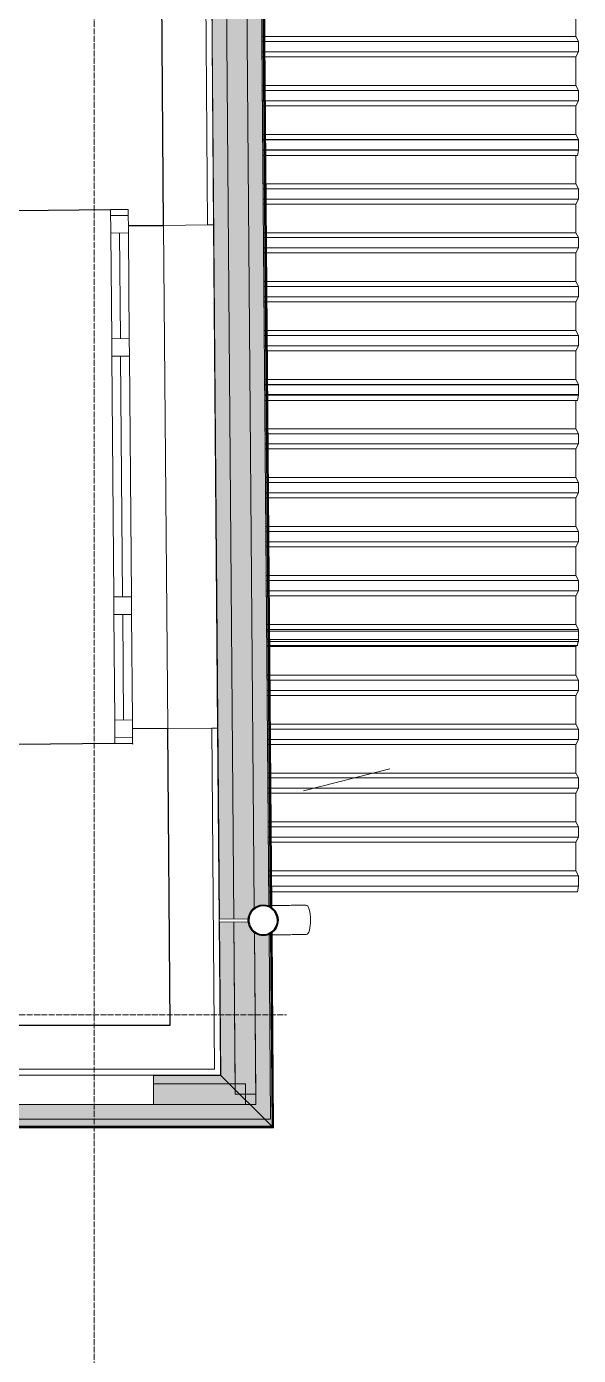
# Model space of a CAD drawing. Header units: millimetres. Extents: x -42533 to 645315, y 3457 to 82611.
# Drawn here: x 205460 to 207339, y 38630 to 43159 of the extents above; entities that cross this region are included whole.
import ezdxf

# ---------------------------------------------------------------- set-up
doc = ezdxf.new("R2010")
doc.units = ezdxf.units.MM
doc.linetypes.add('ADSK_Линия сетки', pattern=[25, 20, -2.5, 0, -2.5])
for name, color, linetype, lineweight in [('_ Окна', 7, 'Continuous', 9), ('Аннотация', 7, 'Continuous', 18), ('Обобщенные модели', 7, 'Continuous', 18), ('Ограждение', 7, 'Continuous', 9), ('Окна', 7, 'Continuous', 9), ('Оси', 253, 'Continuous', 9), ('Стены внутренние', 7, 'Continuous', 18), ('Стены наружные', 7, 'Continuous', 18), ('Стены несущие', 7, 'Continuous', 30), ('Стены отделка', 7, 'Continuous', 30), ('Стены штриховка', 7, 'Continuous', 9), ('ШТРИХОВКА', 252, 'Continuous', 15)]:
    doc.layers.add(name, color=color, linetype=linetype, lineweight=lineweight)

# ---------------------------------------------------------------- blocks, each defined once
blk = doc.blocks.new('План 2 этажа')
at = {"layer": 'Обобщенные модели', "lineweight": 9}
h = blk.add_hatch(dxfattribs=at)
h.set_pattern_fill('FP_13', color=8, angle=-89.536618, style=0, pattern_type=2)
h.set_pattern_definition([(45.00038, (686.36, 338.7), (-106.06672, 106.0653), [])])
h.paths.add_polyline_path([(56601.419, 8907.347), (56623.671, 8907.527), (56643.64, 8917.343), (56657.373, 8934.852), (56662.149, 8956.586), (56657.022, 8978.239), (56643.008, 8995.524), (56622.882, 9005.016), (56600.631, 9004.836), (56580.661, 8995.02), (56566.758, 8976.736), (56562.152, 8955.777), (56567.279, 8934.124), (56581.293, 8916.839)])
at = {"layer": 'Ограждение', "transparency": 33554432}
h = blk.add_hatch(color=8, dxfattribs=at)
h.paths.add_polyline_path([(56647.471, 8248.532), (56642.086, 8914.406), (56623.671, 8905.577), (56600.99, 8905.393), (56578.374, 8917.343), (56565.275, 8934.124), (56560.152, 8950.761), (56463.199, 8949.645), (56467.425, 8427.128), (56616.918, 8278.839)])
h.paths.add_polyline_path([(56463.115, 8959.976), (56561.255, 8960.777), (56565.119, 8978.364), (56581.293, 8997.503), (56600.631, 9006.786), (56623.311, 9006.97), (56641.406, 8998.435), (56574.67, 17250.022), (56556.272, 17240.978), (56534.021, 17240.798), (56513.486, 17250.795), (56499.53, 17269.057), (56494.754, 17289.228), (56499.881, 17311.409), (56513.895, 17328.782), (56533.232, 17338.288), (56555.484, 17338.467), (56574.016, 17330.941), (56550.372, 20254.287), (56371.782, 20252.843), (56463.114, 8960.107)])
h = blk.add_hatch(color=8, dxfattribs=at)
h.paths.add_polyline_path([(56647.674, 8248.331), (56642.086, 8914.406), (56638.134, 8912.464), (56643.472, 8252.5), (56647.471, 8248.532)])
h.paths.add_polyline_path([(56641.609, 8998.34), (56574.687, 17247.858), (56570.735, 17245.915), (56637.424, 9000.314), (56641.406, 8998.435)])
h.paths.add_polyline_path([(56574.21, 17331.791), (56550.372, 20254.287), (56546.409, 20253.771), (56570.025, 17333.765), (56574.008, 17331.886)])
for points in [[(56462.115, 8959.968), (56463.109, 8960.777), (56462.114, 8960.107)], [(56647.471, 8248.532), (56466.425, 8427.128), (56238.58, 8427.128), (56238.58, 8328.128), (55738.58, 8328.128), (55738.58, 8427.128), (50102.884, 8427.128), (50164.133, 8366.342), (50202.345, 8366.342), (50202.345, 8328.419), (50282.841, 8248.532), (56616.918, 8248.532)], [(56616.918, 8248.331), (56647.471, 8248.532), (56642.434, 8252.5), (50278.843, 8252.5), (50283.044, 8248.331), (56371.782, 8248.331)]]:
    blk.add_hatch(color=8, dxfattribs=at).paths.add_polyline_path(points)
at = {"layer": '_ Окна', "color": 8, "lineweight": 18}
for p, q in [((56092.546, 11378.194), (56152.544, 11378.679)), ((56093.193, 11298.196), (56092.546, 11378.194)), ((56152.544, 11378.679), (56153.191, 11298.682)), ((56153.191, 11298.682), (56093.193, 11298.196)), ((56096.104, 10938.208), (56156.102, 10938.693)), ((56096.59, 10878.21), (56096.104, 10938.208)), ((56156.102, 10938.693), (56156.588, 10878.695)), ((56156.588, 10878.695), (56096.59, 10878.21)), ((56103.221, 10058.237), (56163.219, 10058.722)), ((56103.707, 9998.239), (56103.221, 10058.237)), ((56163.219, 10058.722), (56163.705, 9998.724)), ((56163.705, 9998.724), (56103.707, 9998.239)), ((56166.616, 9638.736), (56106.618, 9638.251)), ((56106.618, 9638.251), (56107.265, 9558.253)), ((56167.263, 9558.738), (56166.616, 9638.736)), ((56107.265, 9558.253), (56167.263, 9558.738))]:
    blk.add_line(p, q, dxfattribs=at)
at = {"layer": '_ Окна', "color": 8}
for p, q in [((56092.708, 11358.194), (56152.706, 11358.68)), ((56123.192, 11298.439), (56126.103, 10938.451)), ((56126.589, 10878.453), (56133.22, 10058.48)), ((56133.706, 9998.481), (56136.617, 9638.493)), ((56107.103, 9578.253), (56167.101, 9578.738))]:
    blk.add_line(p, q, dxfattribs=at)
at = {"layer": 'Аннотация', "color": 8}
blk.add_line((56750.055, 9397.488), (57043.139, 9472.731), dxfattribs=at)
at = {"layer": 'Обобщенные модели', "color": 8}
for p, q in [((57677.687, 12065.655), (57677.687, 11967.955)), ((56607.738, 11967.955), (56612.207, 11967.955)), ((56612.207, 11967.955), (56613.422, 11967.955)), ((56614.091, 11967.955), (56615.84, 11967.955)), ((56617.591, 11967.955), (57677.687, 11967.955)), ((57677.687, 11967.955), (57686.109, 11950.955)), ((56607.876, 11950.955), (56612.345, 11950.955)), ((56608.159, 11915.955), (56612.628, 11915.955)), ((56612.345, 11950.955), (56613.56, 11950.955)), ((56612.628, 11915.955), (56613.843, 11915.955)), ((56614.228, 11950.955), (56615.977, 11950.955)), ((56614.511, 11915.955), (56616.26, 11915.955)), ((56617.729, 11950.955), (57686.109, 11950.955)), ((56618.012, 11915.955), (57686.109, 11915.955)), ((57686.109, 11915.955), (57677.687, 11898.955)), ((57686.109, 11950.955), (57686.109, 11915.955)), ((56608.296, 11898.955), (56612.765, 11898.955)), ((56612.765, 11898.955), (56613.98, 11898.955)), ((56614.649, 11898.955), (56616.398, 11898.955)), ((56618.149, 11898.955), (57677.687, 11898.955)), ((57677.687, 11898.955), (57677.687, 11801.255)), ((56609.087, 11801.255), (56613.555, 11801.255)), ((56609.224, 11784.255), (56613.693, 11784.255)), ((56613.555, 11801.255), (56614.77, 11801.255)), ((56613.693, 11784.255), (56614.908, 11784.255)), ((56615.439, 11801.255), (56616.918, 11801.255)), ((56615.577, 11784.255), (56616.918, 11784.255)), ((56618.939, 11801.255), (57677.687, 11801.255)), ((56619.077, 11784.255), (57686.109, 11784.255)), ((57677.687, 11801.255), (57686.109, 11784.255)), ((57686.109, 11784.255), (57686.109, 11749.255)), ((56609.507, 11749.255), (56613.976, 11749.255)), ((56609.645, 11732.255), (56614.113, 11732.255)), ((56613.976, 11749.255), (56615.191, 11749.255)), ((56614.113, 11732.255), (56615.328, 11732.255)), ((56619.36, 11749.255), (57686.109, 11749.255)), ((56619.497, 11732.255), (57677.687, 11732.255)), ((57686.109, 11749.255), (57677.687, 11732.255)), ((57677.687, 11732.255), (57677.687, 11634.555)), ((56610.435, 11634.555), (56614.904, 11634.555)), ((56615.041, 11617.555), (56610.572, 11617.555)), ((56610.584, 11616.055), (56615.053, 11616.055)), ((56614.904, 11634.555), (56616.119, 11634.555)), ((56616.256, 11617.555), (56615.041, 11617.555)), ((56615.053, 11616.055), (56616.268, 11616.055)), ((56616.918, 11634.555), (56618.536, 11634.555)), ((56618.674, 11617.555), (56616.925, 11617.555)), ((56616.937, 11616.055), (56618.686, 11616.055)), ((56620.288, 11634.555), (57677.687, 11634.555)), ((57686.109, 11617.555), (56620.425, 11617.555)), ((56620.437, 11616.055), (57686.109, 11616.055)), ((57677.687, 11634.555), (57686.109, 11617.555)), ((57686.109, 11617.555), (57686.109, 11582.555)), ((57686.109, 11616.055), (57686.109, 11581.055)), ((56615.324, 11582.555), (56610.855, 11582.555)), ((56610.867, 11581.055), (56615.336, 11581.055)), ((56615.486, 11562.555), (56611.017, 11562.555)), ((56616.539, 11582.555), (56615.324, 11582.555)), ((56615.336, 11581.055), (56616.551, 11581.055)), ((56616.701, 11562.555), (56615.486, 11562.555)), ((56618.957, 11582.555), (56617.208, 11582.555)), ((56617.22, 11581.055), (56618.969, 11581.055)), ((56619.119, 11562.555), (56617.37, 11562.555)), ((57686.109, 11582.555), (56620.708, 11582.555)), ((56620.72, 11581.055), (57686.109, 11581.055)), ((57682.636, 11562.555), (56620.87, 11562.555)), ((57677.687, 11562.555), (57677.687, 11466.355)), ((57685.848, 11581.055), (57682.636, 11562.555)), ((56611.795, 11466.355), (56616.264, 11466.355)), ((56618.148, 11466.355), (56619.897, 11466.355)), ((56621.648, 11466.355), (57677.687, 11466.355)), ((57677.687, 11466.355), (57686.109, 11449.355)), ((56611.933, 11449.355), (56616.401, 11449.355)), ((56612.216, 11414.355), (56616.685, 11414.355)), ((56618.285, 11449.355), (56620.034, 11449.355)), ((56618.568, 11414.355), (56620.317, 11414.355)), ((56621.785, 11449.355), (57686.109, 11449.355)), ((56622.068, 11414.355), (57686.109, 11414.355)), ((57686.109, 11414.355), (57677.687, 11397.355)), ((57686.109, 11449.355), (57686.109, 11414.355)), ((56612.353, 11397.355), (56616.822, 11397.355)), ((56618.706, 11397.355), (56620.455, 11397.355)), ((56622.206, 11397.355), (57677.687, 11397.355)), ((57677.687, 11397.355), (57677.687, 11299.655)), ((56613.143, 11299.655), (56616.918, 11299.655)), ((56613.281, 11282.655), (56616.918, 11282.655)), ((56617.612, 11299.655), (56618.827, 11299.655)), ((56617.75, 11282.655), (56618.965, 11282.655)), ((56619.496, 11299.655), (56621.245, 11299.655)), ((56619.633, 11282.655), (56621.382, 11282.655)), ((56622.996, 11299.655), (57677.687, 11299.655)), ((56623.134, 11282.655), (57686.109, 11282.655)), ((57677.687, 11299.655), (57686.109, 11282.655)), ((57686.109, 11282.655), (57686.109, 11247.655)), ((56613.564, 11247.655), (56616.918, 11247.655)), ((56618.033, 11247.655), (56619.248, 11247.655)), ((56619.916, 11247.655), (56621.665, 11247.655)), ((56623.417, 11247.655), (57686.109, 11247.655)), ((57686.109, 11247.655), (57677.687, 11230.655)), ((56613.701, 11230.655), (56618.17, 11230.655)), ((56618.17, 11230.655), (56619.385, 11230.655)), ((56620.054, 11230.655), (56621.803, 11230.655)), ((56623.554, 11230.655), (57677.687, 11230.655)), ((57677.687, 11230.655), (57677.687, 11132.955)), ((56614.492, 11132.955), (56618.96, 11132.955)), ((56614.629, 11115.955), (56619.098, 11115.955)), ((56618.96, 11132.955), (56620.175, 11132.955)), ((56619.098, 11115.955), (56620.313, 11115.955)), ((56620.844, 11132.955), (56622.593, 11132.955)), ((56620.982, 11115.955), (56622.731, 11115.955)), ((56624.344, 11132.955), (57677.687, 11132.955)), ((56624.482, 11115.955), (57686.109, 11115.955)), ((57677.687, 11132.955), (57686.109, 11115.955)), ((57686.109, 11115.955), (57686.109, 11080.955)), ((56614.912, 11080.955), (56619.381, 11080.955)), ((56615.05, 11063.955), (56619.518, 11063.955)), ((56619.381, 11080.955), (56620.596, 11080.955)), ((56619.518, 11063.955), (56620.733, 11063.955)), ((56621.265, 11080.955), (56623.014, 11080.955)), ((56621.402, 11063.955), (56623.151, 11063.955)), ((56624.765, 11080.955), (57686.109, 11080.955)), ((56624.902, 11063.955), (57677.687, 11063.955)), ((57686.109, 11080.955), (57677.687, 11063.955)), ((57677.687, 11063.955), (57677.687, 10966.255)), ((56616.918, 10966.255), (56620.309, 10966.255)), ((56620.309, 10966.255), (56621.524, 10966.255)), ((56622.192, 10966.255), (56623.941, 10966.255)), ((56625.693, 10966.255), (57677.687, 10966.255)), ((57677.687, 10966.255), (57686.109, 10949.255)), ((56616.918, 10949.255), (56620.446, 10949.255)), ((56620.446, 10949.255), (56621.661, 10949.255)), ((56622.33, 10949.255), (56624.079, 10949.255)), ((56625.83, 10949.255), (57686.109, 10949.255)), ((57686.109, 10949.255), (57686.109, 10914.255)), ((56616.918, 10914.255), (56620.729, 10914.255)), ((56616.918, 10897.255), (56620.867, 10897.255)), ((56620.729, 10914.255), (56621.944, 10914.255)), ((56620.867, 10897.255), (56622.082, 10897.255)), ((56622.613, 10914.255), (56624.362, 10914.255)), ((56622.75, 10897.255), (56624.499, 10897.255)), ((56626.113, 10914.255), (57686.109, 10914.255)), ((56626.251, 10897.255), (57677.687, 10897.255)), ((57686.109, 10914.255), (57677.687, 10897.255)), ((57677.687, 10897.255), (57677.687, 10799.555)), ((56617.188, 10799.555), (56621.657, 10799.555)), ((56621.794, 10782.555), (56617.326, 10782.555)), ((56617.338, 10781.055), (56621.806, 10781.055)), ((56621.657, 10799.555), (56622.872, 10799.555)), ((56623.009, 10782.555), (56621.794, 10782.555)), ((56621.806, 10781.055), (56623.021, 10781.055)), ((56623.541, 10799.555), (56625.29, 10799.555)), ((56625.427, 10782.555), (56623.678, 10782.555)), ((56623.69, 10781.055), (56625.439, 10781.055)), ((56627.041, 10799.555), (57677.687, 10799.555)), ((57686.109, 10782.555), (56627.178, 10782.555)), ((56627.19, 10781.055), (57686.109, 10781.055)), ((57677.687, 10799.555), (57686.109, 10782.555)), ((57686.109, 10782.555), (57686.109, 10747.555)), ((57686.109, 10781.055), (57686.109, 10746.055)), ((56622.077, 10747.555), (56617.609, 10747.555)), ((56617.621, 10746.055), (56622.09, 10746.055)), ((56623.292, 10747.555), (56622.077, 10747.555)), ((56622.09, 10746.055), (56623.304, 10746.055)), ((56625.71, 10747.555), (56623.961, 10747.555)), ((56623.973, 10746.055), (56625.722, 10746.055)), ((57686.109, 10747.555), (56627.461, 10747.555)), ((56627.473, 10746.055), (57686.109, 10746.055)), ((57685.848, 10746.055), (57682.636, 10727.555)), ((56622.239, 10727.555), (56617.77, 10727.555)), ((56623.454, 10727.555), (56622.239, 10727.555)), ((56625.872, 10727.555), (56624.123, 10727.555)), ((57682.636, 10727.555), (56627.623, 10727.555)), ((57677.687, 10727.555), (57677.687, 10631.355)), ((56618.548, 10631.355), (56623.017, 10631.355)), ((56618.686, 10614.355), (56623.155, 10614.355)), ((56623.017, 10631.355), (56624.232, 10631.355)), ((56623.155, 10614.355), (56624.37, 10614.355)), ((56624.901, 10631.355), (56626.65, 10631.355)), ((56625.038, 10614.355), (56626.787, 10614.355)), ((56628.401, 10631.355), (57677.687, 10631.355)), ((56628.539, 10614.355), (57686.109, 10614.355)), ((57677.687, 10631.355), (57686.109, 10614.355)), ((57686.109, 10614.355), (57686.109, 10579.355)), ((56618.969, 10579.355), (56623.438, 10579.355)), ((56619.107, 10562.355), (56623.575, 10562.355)), ((56623.438, 10579.355), (56624.653, 10579.355)), ((56623.575, 10562.355), (56624.79, 10562.355)), ((56625.321, 10579.355), (56627.071, 10579.355)), ((56625.459, 10562.355), (56627.208, 10562.355)), ((56628.822, 10579.355), (57686.109, 10579.355)), ((56628.959, 10562.355), (57677.687, 10562.355)), ((57686.109, 10579.355), (57677.687, 10562.355)), ((57677.687, 10562.355), (57677.687, 10464.655)), ((56619.897, 10464.655), (56624.365, 10464.655)), ((56624.365, 10464.655), (56625.58, 10464.655)), ((56626.249, 10464.655), (56627.998, 10464.655)), ((56629.749, 10464.655), (57677.687, 10464.655)), ((57677.687, 10464.655), (57686.109, 10447.655)), ((56620.034, 10447.655), (56624.503, 10447.655)), ((56624.503, 10447.655), (56625.718, 10447.655)), ((56626.387, 10447.655), (56628.136, 10447.655)), ((56629.887, 10447.655), (57686.109, 10447.655)), ((57686.109, 10447.655), (57686.109, 10412.655)), ((56620.317, 10412.655), (56624.786, 10412.655)), ((56620.455, 10395.655), (56624.923, 10395.655)), ((56624.786, 10412.655), (56626.001, 10412.655)), ((56624.923, 10395.655), (56626.138, 10395.655)), ((56626.67, 10412.655), (56628.419, 10412.655)), ((56626.807, 10395.655), (56628.556, 10395.655)), ((56630.17, 10412.655), (57686.109, 10412.655)), ((56630.307, 10395.655), (57677.687, 10395.655)), ((57686.109, 10412.655), (57677.687, 10395.655)), ((57677.687, 10395.655), (57677.687, 10297.955)), ((56621.245, 10297.955), (56625.714, 10297.955)), ((56625.714, 10297.955), (56626.929, 10297.955)), ((56627.597, 10297.955), (56629.346, 10297.955)), ((56631.098, 10297.955), (57677.687, 10297.955)), ((57677.687, 10297.955), (57686.109, 10280.955)), ((56621.382, 10280.955), (56625.851, 10280.955)), ((56621.665, 10245.955), (56626.134, 10245.955)), ((56625.851, 10280.955), (56627.066, 10280.955)), ((56626.134, 10245.955), (56627.349, 10245.955)), ((56627.735, 10280.955), (56629.484, 10280.955)), ((56628.018, 10245.955), (56629.767, 10245.955)), ((56631.235, 10280.955), (57686.109, 10280.955)), ((56631.518, 10245.955), (57686.109, 10245.955)), ((57686.109, 10245.955), (57677.687, 10228.955)), ((57686.109, 10280.955), (57686.109, 10245.955)), ((56621.803, 10228.955), (56626.272, 10228.955)), ((56626.272, 10228.955), (56627.487, 10228.955)), ((56628.155, 10228.955), (56629.904, 10228.955)), ((56631.656, 10228.955), (57677.687, 10228.955)), ((57677.687, 10228.955), (57677.687, 10131.255)), ((56622.593, 10131.255), (56627.062, 10131.255)), ((56622.731, 10114.255), (56627.199, 10114.255)), ((56627.062, 10131.255), (56628.277, 10131.255)), ((56627.199, 10114.255), (56628.414, 10114.255)), ((56628.946, 10131.255), (56630.695, 10131.255)), ((56629.083, 10114.255), (56630.832, 10114.255)), ((56632.446, 10131.255), (57677.687, 10131.255)), ((56632.583, 10114.255), (57686.109, 10114.255)), ((57677.687, 10131.255), (57686.109, 10114.255)), ((57686.109, 10114.255), (57686.109, 10079.255)), ((56623.014, 10079.255), (56627.482, 10079.255)), ((56623.151, 10062.255), (56627.62, 10062.255)), ((56627.482, 10079.255), (56628.697, 10079.255)), ((56627.62, 10062.255), (56628.835, 10062.255)), ((56629.366, 10079.255), (56631.115, 10079.255)), ((56629.504, 10062.255), (56631.253, 10062.255)), ((56632.866, 10079.255), (57686.109, 10079.255)), ((56633.004, 10062.255), (57677.687, 10062.255)), ((57686.109, 10079.255), (57677.687, 10062.255)), ((57677.687, 10062.255), (57677.687, 9964.555)), ((56623.941, 9964.555), (56628.41, 9964.555)), ((56628.41, 9964.555), (56629.625, 9964.555)), ((56630.294, 9964.555), (56632.043, 9964.555)), ((56633.794, 9964.555), (57677.687, 9964.555)), ((57677.687, 9964.555), (57686.109, 9947.555)), ((56628.548, 9947.555), (56624.079, 9947.555)), ((56624.131, 9941.055), (56628.6, 9941.055)), ((56629.762, 9947.555), (56628.548, 9947.555)), ((56628.6, 9941.055), (56629.815, 9941.055)), ((56632.18, 9947.555), (56630.431, 9947.555)), ((56630.484, 9941.055), (56632.233, 9941.055)), ((57686.109, 9947.555), (56633.932, 9947.555)), ((56633.984, 9941.055), (57686.109, 9941.055)), ((57686.109, 9947.555), (57686.109, 9912.555)), ((57686.109, 9941.055), (57686.109, 9906.055)), ((56628.831, 9912.555), (56624.362, 9912.555)), ((56624.415, 9906.055), (56628.883, 9906.055)), ((56628.992, 9892.555), (56624.524, 9892.555)), ((56624.552, 9889.055), (56629.021, 9889.055)), ((56630.046, 9912.555), (56628.831, 9912.555)), ((56628.883, 9906.055), (56630.098, 9906.055)), ((56630.207, 9892.555), (56628.992, 9892.555)), ((56629.021, 9889.055), (56630.236, 9889.055)), ((56632.463, 9912.555), (56630.714, 9912.555)), ((56630.767, 9906.055), (56632.516, 9906.055)), ((56632.625, 9892.555), (56630.876, 9892.555)), ((56630.904, 9889.055), (56632.653, 9889.055)), ((57686.109, 9912.555), (56634.215, 9912.555)), ((56634.267, 9906.055), (57686.109, 9906.055)), ((57682.636, 9892.555), (56634.376, 9892.555)), ((56634.405, 9889.055), (57677.687, 9889.055)), ((57679.421, 9892.555), (57677.687, 9889.055)), ((57677.687, 9889.055), (57677.687, 9791.355)), ((57684.371, 9902.547), (57682.636, 9892.555)), ((57686.109, 9906.055), (57684.371, 9902.547)), ((56625.342, 9791.355), (56629.811, 9791.355)), ((56629.811, 9791.355), (56631.026, 9791.355)), ((56631.695, 9791.355), (56633.444, 9791.355)), ((56635.195, 9791.355), (57677.687, 9791.355)), ((57677.687, 9791.355), (57686.109, 9774.355)), ((56625.48, 9774.355), (56629.948, 9774.355)), ((56625.763, 9739.355), (56630.231, 9739.355)), ((56629.948, 9774.355), (56631.163, 9774.355)), ((56630.231, 9739.355), (56631.446, 9739.355)), ((56631.832, 9774.355), (56633.581, 9774.355)), ((56632.115, 9739.355), (56633.864, 9739.355)), ((56635.332, 9774.355), (57686.109, 9774.355)), ((56635.615, 9739.355), (57686.109, 9739.355)), ((57686.109, 9739.355), (57677.687, 9722.355)), ((57686.109, 9774.355), (57686.109, 9739.355)), ((56625.9, 9722.355), (56630.369, 9722.355)), ((56630.369, 9722.355), (56631.584, 9722.355)), ((56632.253, 9722.355), (56634.002, 9722.355)), ((56635.753, 9722.355), (57677.687, 9722.355)), ((57677.687, 9722.355), (57677.687, 9624.655)), ((56626.69, 9624.655), (56631.159, 9624.655)), ((56626.828, 9607.655), (56631.297, 9607.655)), ((56631.159, 9624.655), (56632.374, 9624.655)), ((56631.297, 9607.655), (56632.512, 9607.655)), ((56633.043, 9624.655), (56634.792, 9624.655)), ((56633.18, 9607.655), (56634.929, 9607.655)), ((56636.543, 9624.655), (57677.687, 9624.655)), ((56636.681, 9607.655), (57686.109, 9607.655)), ((57677.687, 9624.655), (57686.109, 9607.655)), ((57686.109, 9607.655), (57686.109, 9572.655)), ((56627.111, 9572.655), (56631.58, 9572.655)), ((56631.58, 9572.655), (56632.795, 9572.655)), ((56633.463, 9572.655), (56635.212, 9572.655)), ((56636.964, 9572.655), (57686.109, 9572.655)), ((57686.109, 9572.655), (57677.687, 9555.655)), ((56627.248, 9555.655), (56631.717, 9555.655)), ((56631.717, 9555.655), (56632.932, 9555.655)), ((56633.601, 9555.655), (56635.35, 9555.655)), ((56637.101, 9555.655), (57677.687, 9555.655)), ((57677.687, 9555.655), (57677.687, 9457.955)), ((56628.039, 9457.955), (56632.507, 9457.955)), ((56628.176, 9440.955), (56632.645, 9440.955)), ((56632.507, 9457.955), (56633.722, 9457.955)), ((56632.645, 9440.955), (56633.86, 9440.955)), ((56634.391, 9457.955), (56636.14, 9457.955)), ((56634.528, 9440.955), (56636.278, 9440.955)), ((56637.891, 9457.955), (57677.687, 9457.955)), ((56638.029, 9440.955), (57686.109, 9440.955)), ((57677.687, 9457.955), (57686.109, 9440.955)), ((57686.109, 9440.955), (57686.109, 9405.955)), ((56628.459, 9405.955), (56632.928, 9405.955)), ((56628.597, 9388.955), (56633.065, 9388.955)), ((56632.928, 9405.955), (56634.143, 9405.955)), ((56633.065, 9388.955), (56634.28, 9388.955)), ((56634.812, 9405.955), (56636.561, 9405.955)), ((56634.949, 9388.955), (56636.698, 9388.955)), ((56638.312, 9405.955), (57686.109, 9405.955)), ((56638.449, 9388.955), (57677.687, 9388.955)), ((57686.109, 9405.955), (57677.687, 9388.955)), ((57677.687, 9388.955), (57677.687, 9291.255)), ((56629.387, 9291.255), (56633.856, 9291.255)), ((56633.856, 9291.255), (56635.07, 9291.255)), ((56635.739, 9291.255), (56637.488, 9291.255)), ((56639.239, 9291.255), (57677.687, 9291.255)), ((57677.687, 9291.255), (57686.109, 9274.255)), ((56629.524, 9274.255), (56633.993, 9274.255)), ((56633.993, 9274.255), (56635.208, 9274.255)), ((56635.877, 9274.255), (56637.626, 9274.255)), ((56639.377, 9274.255), (57686.109, 9274.255)), ((57686.109, 9274.255), (57686.109, 9239.255)), ((56629.807, 9239.255), (56634.276, 9239.255)), ((56629.945, 9222.255), (56634.414, 9222.255)), ((56634.276, 9239.255), (56635.491, 9239.255)), ((56634.414, 9222.255), (56635.629, 9222.255)), ((56636.16, 9239.255), (56637.909, 9239.255)), ((56636.297, 9222.255), (56638.046, 9222.255)), ((56639.66, 9239.255), (57686.109, 9239.255)), ((56639.798, 9222.255), (57677.687, 9222.255)), ((57686.109, 9239.255), (57677.687, 9222.255)), ((57677.687, 9222.255), (57677.687, 9124.555)), ((56630.735, 9124.555), (56635.204, 9124.555)), ((56635.341, 9107.555), (56630.873, 9107.555)), ((56635.204, 9124.555), (56636.419, 9124.555)), ((56636.556, 9107.555), (56635.341, 9107.555)), ((56637.087, 9124.555), (56638.837, 9124.555)), ((56638.974, 9107.555), (56637.225, 9107.555)), ((56640.588, 9124.555), (57677.687, 9124.555)), ((57686.109, 9107.555), (56640.725, 9107.555)), ((57677.687, 9124.555), (57686.109, 9107.555)), ((57686.109, 9107.555), (57686.109, 9072.555)), ((56635.624, 9072.555), (56631.156, 9072.555)), ((56636.839, 9072.555), (56635.624, 9072.555)), ((56639.257, 9072.555), (56637.508, 9072.555)), ((57686.109, 9072.555), (56641.008, 9072.555)), ((57686.109, 9072.555), (57682.636, 9052.555)), ((56635.786, 9052.555), (56631.317, 9052.555)), ((56637.001, 9052.555), (56635.786, 9052.555)), ((56639.419, 9052.555), (56637.67, 9052.555)), ((57682.636, 9052.555), (56641.17, 9052.555)), ((56636.16, 9006.377), (56637.374, 9006.387)), ((56638.043, 9006.392), (56639.792, 9006.407)), ((56757.893, 9007.362), (56715.39, 9007.018)), ((56561.253, 8960.77), (56462.115, 8959.968)), ((56462.196, 8949.968), (56561.334, 8950.77)), ((56636.809, 8906.379), (56633.639, 8906.354)), ((56638.183, 8906.39), (56636.968, 8906.38)), ((56640.18, 8906.406), (56638.852, 8906.396)), ((56716.199, 8907.021), (56758.702, 8907.365))]:
    blk.add_line(p, q, dxfattribs=at)
at = {"layer": 'Обобщенные модели', "color": 8, "flags": 128}
for points in [[(56631.691, 9006.341), (56634.657, 9006.365), (56636.16, 9006.377)], [(56641.543, 9006.421), (56645.109, 9006.45), (56648.974, 9006.481), (56653.02, 9006.514), (56657.239, 9006.548), (56661.625, 9006.583), (56666.172, 9006.62), (56670.871, 9006.658), (56675.716, 9006.697), (56680.699, 9006.737), (56685.811, 9006.779), (56691.044, 9006.821), (56696.391, 9006.864), (56701.842, 9006.908), (56707.39, 9006.953), (56713.024, 9006.999), (56715.39, 9007.018)], [(56716.199, 8907.021), (56710.532, 8906.975), (56704.947, 8906.93), (56699.455, 8906.886), (56694.064, 8906.842), (56688.782, 8906.8), (56683.618, 8906.758), (56678.581, 8906.717), (56673.678, 8906.677), (56668.917, 8906.639), (56664.306, 8906.602), (56659.852, 8906.566), (56655.562, 8906.531), (56651.444, 8906.498), (56647.503, 8906.466), (56643.747, 8906.435), (56642.352, 8906.424)]]:
    blk.add_lwpolyline(points, dxfattribs=at)
at = {"layer": 'Обобщенные модели', "color": 8}
for start, end in [(0.463382, 180.463382), (180.463382, 0.463382)]:
    blk.add_arc((56612.151, 8956.181), 52, start, end, dxfattribs=at)
at = {"layer": 'Обобщенные модели', "color": 8, "lineweight": 40}
for start, end in [(0.463382, 180.463382), (180.463382, 0.463382)]:
    blk.add_arc((56612.151, 8956.181), 50, start, end, dxfattribs=at)
at = {"layer": 'Обобщенные модели', "color": 8}
for start_param, end_param in [(4.71238898, 6.28318531), (3.14159265, 4.71238898)]:
    blk.add_ellipse((56758.298, 8957.363), major_axis=(-0.404, 49.998), ratio=0.30901699, start_param=start_param, end_param=end_param, dxfattribs=at)
at = {"layer": 'Ограждение', "color": 8}
for p, q in [((56371.782, 20252.843), (56463.117, 8959.806)), ((56371.782, 20252.843), (56463.117, 8959.806)), ((56569.525, 17245.32), (56636.204, 9000.889)), ((56570.735, 17245.915), (56637.424, 9000.314)), ((56571.061, 17246.075), (56637.751, 9000.159)), ((56571.402, 17246.242), (56638.095, 8999.997)), ((56573.15, 17246.312), (56639.851, 8999.169)), ((56573.402, 17249.398), (56640.128, 8999.038)), ((56573.62, 17246.312), (56640.322, 8998.947)), ((56573.748, 17246.312), (56640.451, 8998.886)), ((56574.67, 17250.022), (56641.406, 8998.435)), ((56574.888, 17247.956), (56641.609, 8998.34)), ((56442.979, 11326.026), (56434.35, 12392.995)), ((56456.849, 9611.082), (56442.979, 11326.026)), ((56442.979, 11326.026), (56456.849, 9611.082)), ((56462.117, 8959.798), (56456.849, 9611.082)), ((56466.255, 8448.128), (56462.195, 8950.139)), ((56463.195, 8950.147), (56467.425, 8427.128)), ((56463.195, 8950.147), (56467.425, 8427.128)), ((56636.924, 8911.869), (56642.247, 8253.714)), ((56638.134, 8912.464), (56643.472, 8252.5)), ((56638.459, 8912.624), (56643.801, 8252.173)), ((56638.8, 8912.791), (56644.146, 8251.831)), ((56640.542, 8913.648), (56645.909, 8250.082)), ((56640.818, 8913.783), (56646.188, 8249.805)), ((56641.01, 8913.877), (56646.382, 8249.612)), ((56641.138, 8913.94), (56646.512, 8249.484)), ((56642.086, 8914.406), (56647.471, 8248.532)), ((56642.287, 8914.505), (56647.674, 8248.331)), ((56467.425, 8427.128), (56238.58, 8427.128)), ((56467.425, 8427.128), (56238.58, 8427.128)), ((56466.417, 8428.128), (56466.255, 8448.128)), ((56466.255, 8448.128), (56466.417, 8428.128)), ((56467.425, 8427.128), (56466.417, 8428.128)), ((56467.425, 8427.128), (56646.188, 8249.805)), ((56647.471, 8248.532), (56467.425, 8427.128)), ((56642.247, 8253.714), (50277.619, 8253.714)), ((56643.472, 8252.5), (50278.843, 8252.5)), ((56643.801, 8252.173), (50279.172, 8252.173)), ((56644.146, 8251.831), (50279.517, 8251.831)), ((56645.909, 8250.082), (50281.279, 8250.082)), ((56646.188, 8249.805), (50281.558, 8249.805)), ((56646.382, 8249.612), (50281.752, 8249.612)), ((56646.512, 8249.484), (50281.881, 8249.484)), ((56647.471, 8248.532), (50282.841, 8248.532)), ((56647.674, 8248.331), (50283.044, 8248.331)), ((56646.188, 8249.805), (56642.247, 8253.714)), ((56642.247, 8253.714), (56643.472, 8252.5)), ((56643.472, 8252.5), (56646.188, 8249.805)), ((56646.188, 8249.805), (56643.472, 8252.5)), ((56643.472, 8252.5), (56646.188, 8249.805)), ((56644.146, 8251.831), (56643.801, 8252.173)), ((56645.909, 8250.082), (56644.146, 8251.831)), ((56644.146, 8251.831), (56645.909, 8250.082)), ((56646.382, 8249.612), (56645.909, 8250.082)), ((56647.471, 8248.532), (56646.188, 8249.805)), ((56646.188, 8249.805), (56647.471, 8248.532)), ((56646.512, 8249.484), (56647.674, 8248.331))]:
    blk.add_line(p, q, dxfattribs=at)
at = {"layer": 'Окна', "color": 8}
for p, q in [((56152.544, 11378.679), (56092.546, 11378.194)), ((56092.546, 11378.194), (56093.193, 11298.196)), ((56153.191, 11298.682), (56152.544, 11378.679)), ((56096.104, 10938.208), (56093.193, 11298.196)), ((56153.191, 11298.682), (56156.102, 10938.693)), ((56096.104, 10938.208), (56096.59, 10878.21)), ((56156.588, 10878.695), (56156.102, 10938.693)), ((56103.221, 10058.237), (56096.59, 10878.21)), ((56156.588, 10878.695), (56163.219, 10058.722)), ((56103.221, 10058.237), (56103.707, 9998.239)), ((56163.705, 9998.724), (56163.219, 10058.722)), ((56106.618, 9638.251), (56103.707, 9998.239)), ((56163.705, 9998.724), (56166.616, 9638.736)), ((56106.618, 9638.251), (56107.265, 9558.253)), ((56167.263, 9558.738), (56166.616, 9638.736)), ((56107.265, 9558.253), (56167.263, 9558.738))]:
    blk.add_line(p, q, dxfattribs=at)
at = {"layer": 'Оси', "color": 8, "linetype": 'ADSK_Линия сетки'}
for p, q in [((56035.923, -4690.674), (56035.923, 43330.545)), ((-9428.371, 8633.7), (56691.21, 8633.7))]:
    blk.add_line(p, q, dxfattribs=at)
at = {"layer": 'Стены внутренние', "color": 8}
blk.add_line((56272.985, 11324.651), (56286.855, 9609.707), dxfattribs=at)
at = {"layer": 'Стены наружные', "color": 8}
for p, q in [((56315.466, 33274.669), (56512.116, 8960.024)), ((56462.117, 8959.798), (56369.966, 20353.667)), ((56512.115, 8960.024), (56420.779, 20253.204)), ((56581.759, 8997.732), (56515.019, 17249.76)), ((56515.072, 17249.735), (56581.813, 8997.758)), ((56565.056, 17245.296), (56631.718, 9003.005)), ((56466.255, 8448.128), (56462.195, 8950.139)), ((56516.945, 8362.845), (56512.191, 8950.722)), ((56512.192, 8950.722), (56516.661, 8398.128)), ((56587.175, 8328.128), (56582.435, 8914.145)), ((56582.489, 8914.119), (56586.943, 8363.411)), ((56632.473, 8909.681), (56637.581, 8278.128)), ((56238.58, 8398.128), (56551.944, 8398.128)), ((56551.944, 8398.128), (56551.944, 8328.128)), ((56516.945, 8362.845), (56586.943, 8363.411)), ((56587.175, 8328.128), (56238.58, 8328.128)), ((56616.918, 8278.128), (50253.019, 8278.128)), ((56637.581, 8278.128), (56617.635, 8278.128))]:
    blk.add_line(p, q, dxfattribs=at)
at = {"layer": 'Стены несущие', "color": 8}
for p, q in [((56272.985, 11324.651), (56264.355, 12391.62)), ((55773.17, 11375.611), (56092.546, 11378.194)), ((56152.989, 11323.681), (56272.985, 11324.651)), ((56286.855, 9609.707), (56166.859, 9608.737)), ((56295.036, 8598.128), (56286.855, 9609.707)), ((56107.265, 9558.253), (55777.276, 9555.584)), ((56167.263, 9558.738), (56167.279, 9556.739)), ((49930.581, 8598.128), (56295.036, 8598.128))]:
    blk.add_line(p, q, dxfattribs=at)
at = {"layer": 'Стены отделка', "color": 8, "lineweight": 9}
for p, q in [((56272.985, 11324.651), (56422.98, 11325.864)), ((56422.98, 11325.864), (56442.979, 11326.026)), ((56436.85, 9610.92), (56286.855, 9609.707)), ((56456.849, 9611.082), (56436.85, 9610.92)), ((56462.195, 8950.139), (56462.117, 8959.798)), ((50081.724, 8448.128), (56446.254, 8448.128)), ((50101.876, 8428.128), (56466.255, 8428.128)), ((56238.58, 8328.128), (56238.58, 8428.128)), ((56446.254, 8448.128), (56446.254, 8448.128)), ((56466.255, 8428.128), (56466.255, 8448.128)), ((55738.58, 8328.128), (56238.58, 8328.128))]:
    blk.add_line(p, q, dxfattribs=at)
at = {"layer": 'Стены штриховка', "color": 8}
for p, q in [((56414.35, 12392.833), (56422.98, 11325.864)), ((56422.98, 11325.864), (56414.35, 12392.833)), ((56436.85, 9610.92), (56446.254, 8448.128)), ((56446.254, 8448.128), (56436.85, 9610.92))]:
    blk.add_line(p, q, dxfattribs=at)

msp = doc.modelspace()

# ---------------------------------------------------------------- block references
at = {"layer": 'ШТРИХОВКА'}
msp.add_blockref('План 2 этажа', (149653.4, 31156.8), dxfattribs=at)

doc.saveas('drawing.dxf')
